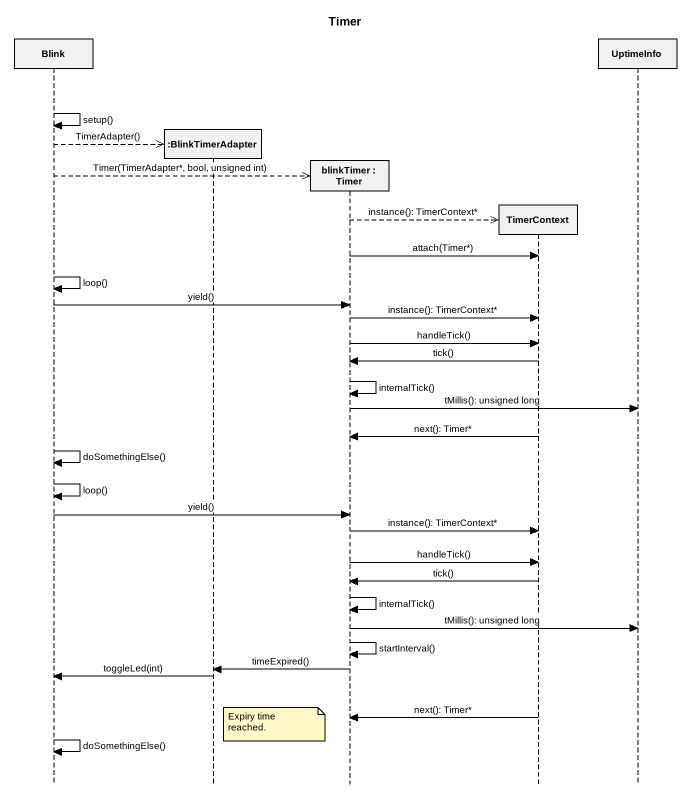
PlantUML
@startuml
title Timer
hide footbox
participant Blink
participant ":BlinkTimerAdapter" as BlinkTimerAdapter
participant "blinkTimer : Timer" as blinkTimer
participant TimerContext
participant UptimeInfo

Blink -> Blink : setup()
Blink -->> BlinkTimerAdapter ** : TimerAdapter()
Blink -->> blinkTimer ** : Timer(TimerAdapter*, bool, unsigned int)
blinkTimer -->> TimerContext ** : instance(): TimerContext*
blinkTimer -> TimerContext : attach(Timer*)
Blink -> Blink : loop()
Blink -> blinkTimer : yield()
blinkTimer -> TimerContext : instance(): TimerContext*
blinkTimer -> TimerContext : handleTick()
TimerContext -> blinkTimer : tick()
blinkTimer -> blinkTimer : internalTick()
blinkTimer -> UptimeInfo : tMillis(): unsigned long
TimerContext -> blinkTimer : next(): Timer*
Blink -> Blink : doSomethingElse()
Blink -> Blink : loop()
Blink -> blinkTimer : yield()
blinkTimer -> TimerContext : instance(): TimerContext*
blinkTimer -> TimerContext : handleTick()
TimerContext -> blinkTimer : tick()
blinkTimer -> blinkTimer : internalTick()
blinkTimer -> UptimeInfo : tMillis(): unsigned long
blinkTimer -> blinkTimer : startInterval()
blinkTimer -> BlinkTimerAdapter : timeExpired()
BlinkTimerAdapter -> Blink : toggleLed(int)
TimerContext -> blinkTimer : next(): Timer*
note right of BlinkTimerAdapter : Expiry time reached.
Blink -> Blink : doSomethingElse()
@enduml
